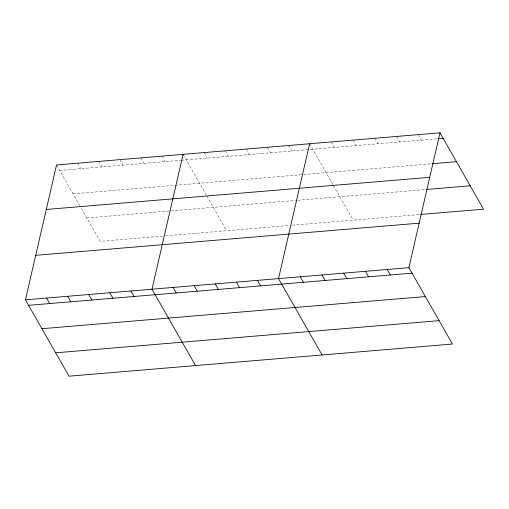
<?xml version="1.0" encoding="UTF-8"?>
<svg xmlns="http://www.w3.org/2000/svg" width="509" height="509" viewBox="0 0 509 509"><rect width="100%" height="100%" fill="white"/><g stroke="black" fill="none" stroke-linecap="round" stroke-linejoin="round"><path stroke-width="0.38" stroke-dasharray="2.54 1.91" d="M59.68 170.464L180.752 160.31M181.535 160.246L436.919 138.83M73.022 193.846L431.638 163.777M86.765 217.941L296.881 200.323M297.657 200.26L425.976 189.501M162.587 236.087L100.101 241.33L79.894 205.897M165.711 235.826L289.125 225.481M292.255 225.213L419.919 214.512M418.264 134.63L421.401 140.134M396.536 136.45L399.673 141.954M374.802 138.276L377.945 143.78M353.074 140.096L356.217 145.599M331.346 141.922L334.483 147.419M309.618 143.742L332.969 184.678M333.35 185.346L353.176 220.111M288.527 145.51L291.67 151.014M267.441 147.279L270.578 152.776M246.35 149.048L249.486 154.545M225.258 150.817L228.401 156.314M204.173 152.585L207.309 158.083M183.081 154.354L206.431 195.284M206.813 195.952L226.639 230.717M161.989 156.123L165.132 161.62M140.904 157.885L144.041 163.389M119.812 159.654L122.949 165.158M98.721 161.423L101.857 166.927M77.635 163.192L80.772 168.695M56.544 164.961L79.512 205.229"/><path stroke-width="0.76" d="M439.992 132.811L408.899 267.67L452.456 344.039L69.008 376.189L25.45 299.826L56.544 164.961L439.992 132.811L483.55 209.174L420.695 214.448M183.081 154.354L151.987 289.214L195.545 365.583M309.618 143.742L278.525 278.601L322.082 354.97M438.472 138.702L443.129 138.308M432.408 163.713L456.471 161.697M46.281 209.466L429.73 177.317M426.752 189.437L470.214 185.791M35.713 255.321L419.161 223.165M25.45 299.826L408.899 267.67M28.587 305.324L412.036 273.174M41.929 328.712L425.378 296.556M55.672 352.807L439.121 320.651M387.171 269.496L390.308 274.994M365.443 271.316L368.58 276.82M343.715 273.136L346.852 278.639M321.981 274.962L325.124 280.459M300.253 276.781L303.389 282.285M257.433 280.37L260.576 285.873M236.348 282.139L239.484 287.642M215.256 283.907L218.393 289.411M194.164 285.676L197.307 291.18M173.079 287.445L176.216 292.949M130.896 290.983L134.039 296.486M109.81 292.751L112.947 298.255M88.719 294.52L91.855 300.017M67.627 296.289L70.77 301.786M46.542 298.058L49.678 303.555"/></g></svg>
